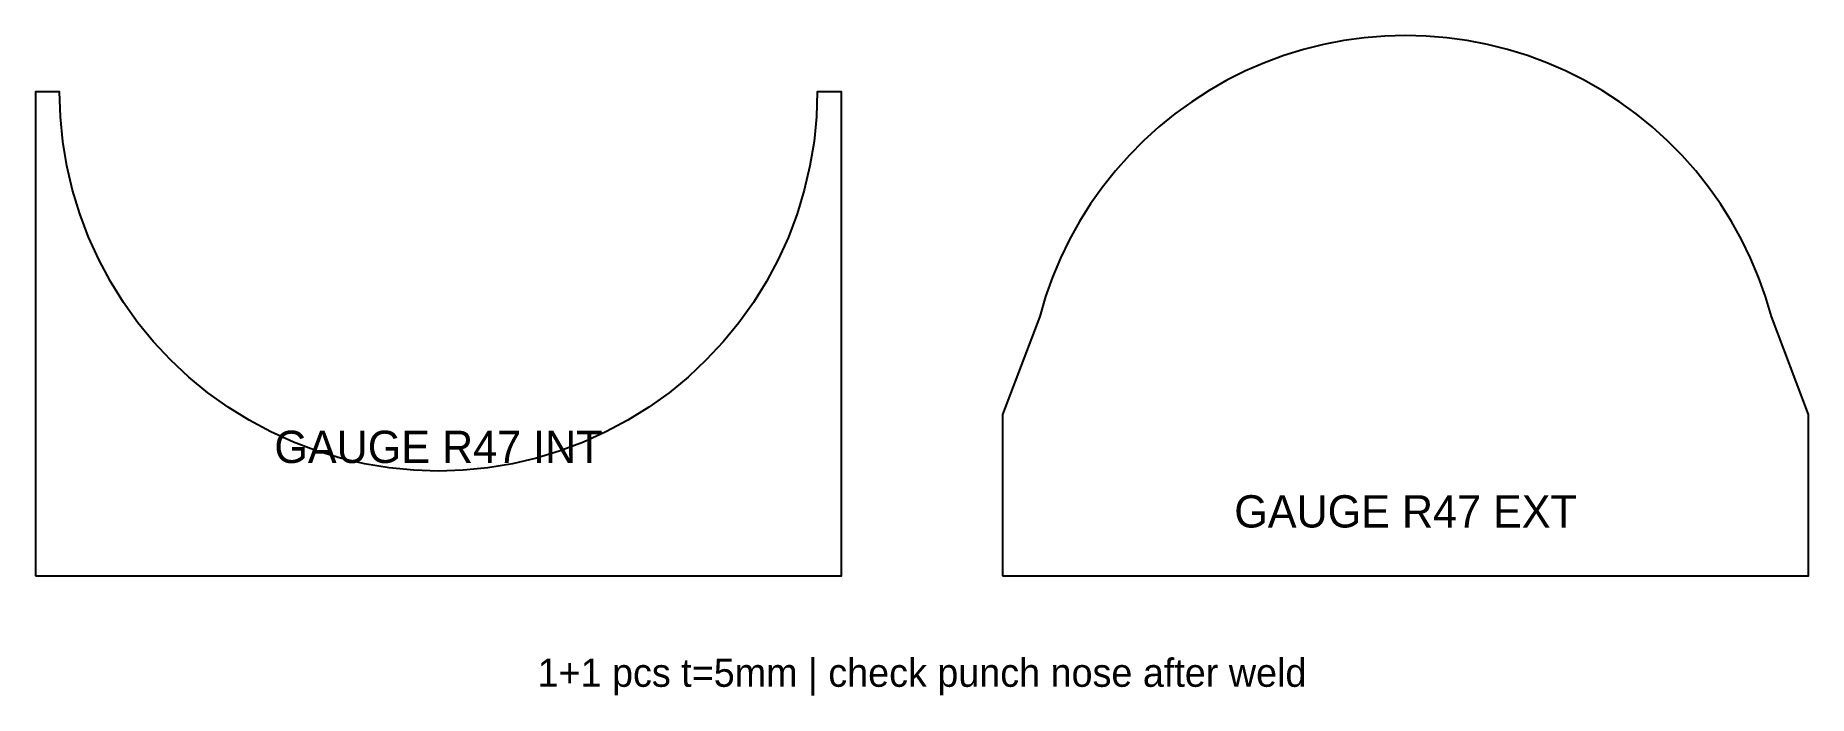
# Model space of a CAD drawing. Header units: millimetres. Extents: x 0 to 220, y -15 to 67.
import ezdxf
from ezdxf.enums import TextEntityAlignment as Align

# ---------------------------------------------------------------- set-up
doc = ezdxf.new("R2010")
doc.units = ezdxf.units.MM
for name, color, linetype in [('CUT', 1, 'Continuous'), ('ENGRAVE', 3, 'Continuous'), ('INFO', 7, 'Continuous')]:
    doc.layers.add(name, color=color, linetype=linetype)

msp = doc.modelspace()

# ---------------------------------------------------------------- linework, layer by layer
at = {"layer": 'CUT', "color": 1}
for points in [[(120, 0), (220, 0), (220, 20), (215.4, 32.16), (215.4, 32.16), (214.67, 34.62), (213.8, 37.03), (212.81, 39.4), (211.69, 41.7), (210.44, 43.94), (209.08, 46.11), (207.6, 48.2), (206, 50.21), (204.3, 52.13), (202.5, 53.95), (200.6, 55.67), (198.61, 57.29), (196.54, 58.79), (194.38, 60.18), (192.16, 61.45), (189.86, 62.6), (187.51, 63.62), (185.11, 64.51), (182.66, 65.26), (180.17, 65.89), (177.66, 66.37), (175.12, 66.72), (172.56, 66.93), (170, 67), (167.44, 66.93), (164.88, 66.72), (162.34, 66.37), (159.83, 65.89), (157.34, 65.26), (154.89, 64.51), (152.49, 63.62), (150.14, 62.6), (147.84, 61.45), (145.62, 60.18), (143.46, 58.79), (141.39, 57.29), (139.4, 55.67), (137.5, 53.95), (135.7, 52.13), (134, 50.21), (132.4, 48.2), (130.92, 46.11), (129.56, 43.94), (128.31, 41.7), (127.19, 39.4), (126.2, 37.03), (125.33, 34.62), (124.6, 32.16), (124.6, 32.16), (120, 20)], [(0, 0), (100, 0), (100, 60), (97, 60), (97, 60), (96.9, 56.93), (96.6, 53.87), (96.1, 50.83), (95.4, 47.84), (94.51, 44.89), (93.42, 42.01), (92.15, 39.21), (90.7, 36.5), (89.08, 33.89), (87.29, 31.39), (85.34, 29.01), (83.23, 26.77), (80.99, 24.66), (78.61, 22.71), (76.11, 20.92), (73.5, 19.3), (70.79, 17.85), (67.99, 16.58), (65.11, 15.49), (62.16, 14.6), (59.17, 13.9), (56.13, 13.4), (53.07, 13.1), (50, 13), (46.93, 13.1), (43.87, 13.4), (40.83, 13.9), (37.84, 14.6), (34.89, 15.49), (32.01, 16.58), (29.21, 17.85), (26.5, 19.3), (23.89, 20.92), (21.39, 22.71), (19.01, 24.66), (16.77, 26.77), (14.66, 29.01), (12.71, 31.39), (10.92, 33.89), (9.3, 36.5), (7.85, 39.21), (6.58, 42.01), (5.49, 44.89), (4.6, 47.84), (3.9, 50.83), (3.4, 53.87), (3.1, 56.93), (3, 60), (3, 60), (0, 60)]]:
    msp.add_lwpolyline(points, close=True, dxfattribs=at)

# ---------------------------------------------------------------- texts
at = {"layer": 'ENGRAVE', "color": 3}
for s, p in [('GAUGE R47 INT', (50, 16)), ('GAUGE R47 EXT', (170, 8))]:
    msp.add_text(s, height=4, dxfattribs=at).set_placement(p, align=Align.MIDDLE_CENTER)
at = {"layer": 'INFO', "color": 7}
msp.add_text('1+1 pcs t=5mm | check punch nose after weld', height=3.5, dxfattribs=at).set_placement((110, -12), align=Align.MIDDLE_CENTER)

doc.saveas('drawing.dxf')
